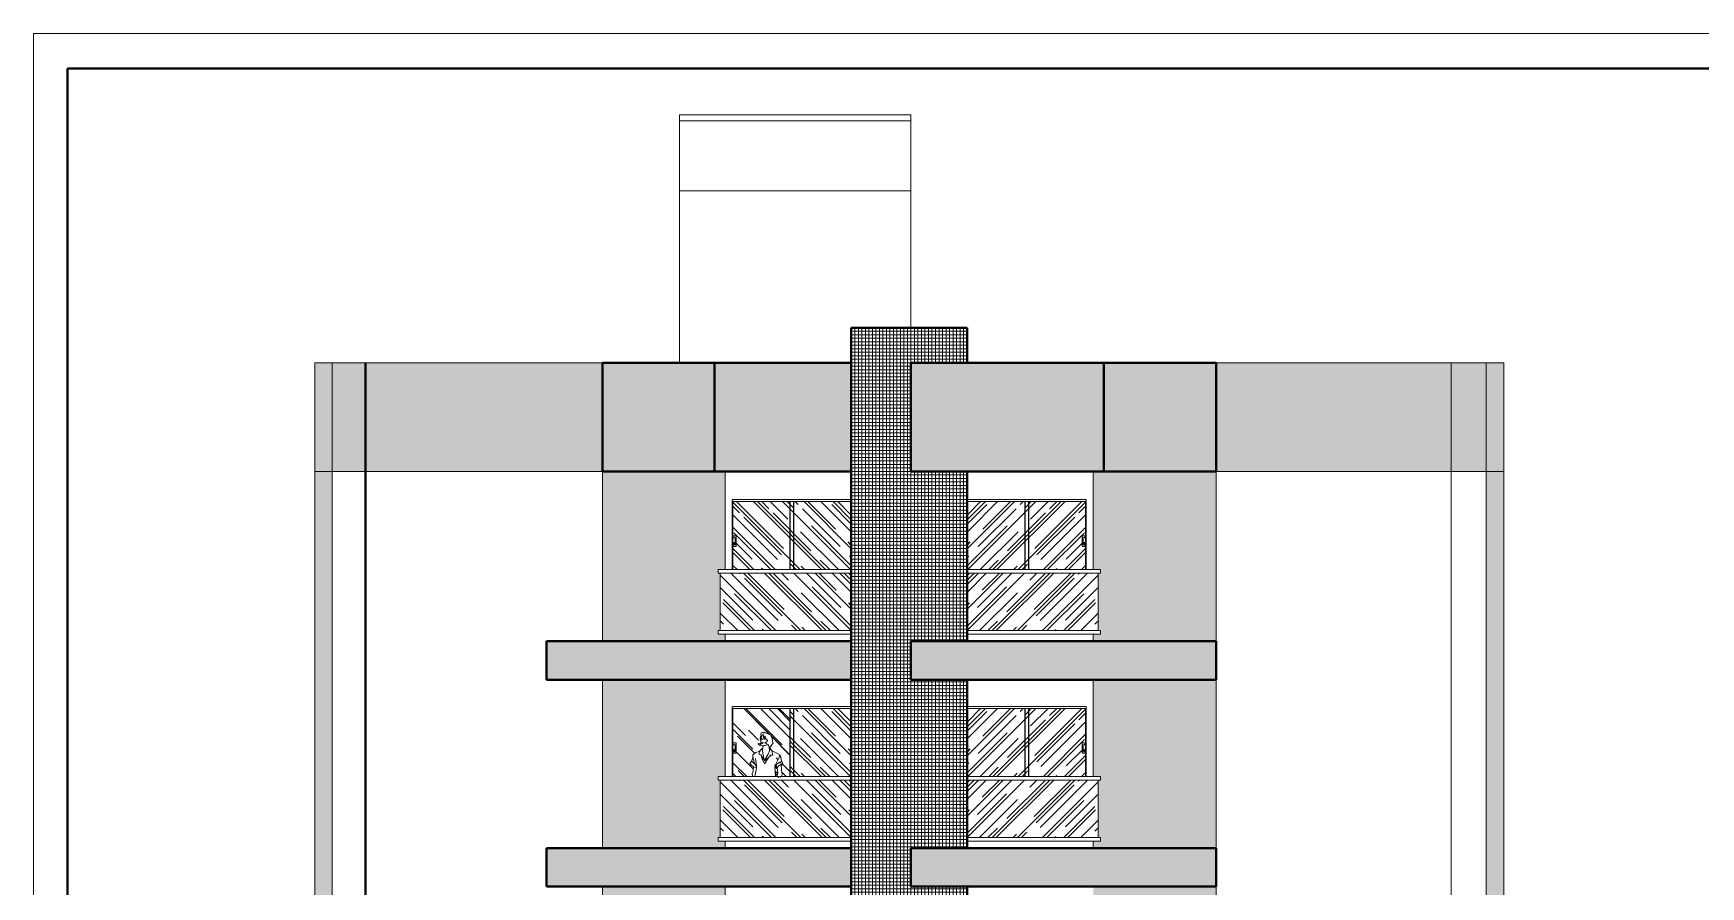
# Model space of a CAD drawing. Header units: millimetres. Extents: x 13204 to 24802, y 21209 to 40694.
# Drawn here: x 14623 to 16999, y 22537 to 23753 of the extents above; entities that cross this region are included whole.
import ezdxf

# ---------------------------------------------------------------- set-up
doc = ezdxf.new("R2010")
doc.units = ezdxf.units.MM
for name, color, linetype, lineweight in [('Esquadrias', 2, 'Continuous', 20), ('Hachura', 8, 'Continuous', 0), ('Louças', 150, 'Continuous', 15), ('Meia Parede', 11, 'Continuous', 40), ('Moveis', 6, 'Continuous', 13), ('Paredes', 1, 'Continuous', 40), ('PISO', 5, 'Continuous', 5), ('TEXTO', 4, 'Continuous', 5), ('Veiculos e pessoas', 245, 'Continuous', 0)]:
    doc.layers.add(name, color=color, linetype=linetype, lineweight=lineweight)
doc.layers.add('HACHURAS', color=8, linetype='Continuous')

msp = doc.modelspace()

# ---------------------------------------------------------------- hatches: boundary and pattern name
at = {"layer": 'Hachura'}
h = msp.add_hatch(dxfattribs=at)
h.set_pattern_fill('_USER', color=256, scale=5, style=0, double=1, pattern_type=0)
h.set_pattern_definition([(0, (15788.601, 22043.841), (0, 5), []), (90, (15788.601, 22043.841), (-5, 3e-16), [])])
h.paths.add_polyline_path([(15788.6, 22043.84), (15953.6, 22043.84), (15953.6, 22241.84), (15873.6, 22241.84), (15873.6, 22296.84), (15953.6, 22296.84), (15953.6, 22536.84), (15873.6, 22536.84), (15873.6, 22591.84), (15953.6, 22591.84), (15953.6, 22831.84), (15873.6, 22831.84), (15873.6, 22886.84), (15953.6, 22886.84), (15953.6, 23128.84), (15873.6, 23128.84), (15873.6, 23283.84), (15953.6, 23283.84), (15953.6, 23333.84), (15788.6, 23333.84)])
at = {"layer": 'HACHURAS'}
h = msp.add_hatch(dxfattribs=at)
h.set_pattern_fill('AR-RROOF', color=256, angle=45, style=0)
h.set_pattern_definition([(135, (15787.6, 22988.84), (-21.5526, 57.4736), [381, -50.8, 127, -25.4]), (135, (15772.694, 23021.71), (41.848, 5.927), [76.2, -8.382, 152.4, -19.05]), (135, (15793.887, 23013.088), (-81.3611, 105.4282), [203.2, -35.56, 101.6, -25.4])])
h.paths.add_polyline_path([(15706.17, 23085.84), (15787.6, 23085.84), (15787.6, 22988.84), (15706.17, 22988.84)])
h.paths.add_polyline_path([(15701.17, 23085.84), (15706.17, 23085.84), (15706.17, 22988.84), (15701.17, 22988.84)])
h.paths.add_polyline_path([(15619.6, 23085.84), (15701.17, 23085.84), (15701.17, 22988.84), (15619.6, 22988.84), (15619.6, 23021.97), (15624.6, 23021.97), (15624.6, 23036.97), (15619.6, 23036.97)])
h = msp.add_hatch(dxfattribs=at)
h.set_pattern_fill('AR-RROOF', color=256, angle=45, style=0)
h.set_pattern_definition([(45, (15954.6, 22988.84), (21.5526, 57.4736), [381, -50.8, 127, -25.4]), (45, (15969.508, 23021.71), (-41.848, 5.927), [76.2, -8.382, 152.4, -19.05]), (45, (15948.315, 23013.088), (81.3611, 105.4282), [203.2, -35.56, 101.6, -25.4])])
h.paths.add_polyline_path([(16036.04, 22988.84), (15954.6, 22988.84), (15954.6, 23085.84), (16036.04, 23085.84)])
h.paths.add_polyline_path([(16041.04, 22988.84), (16036.04, 22988.84), (16036.04, 23085.84), (16041.04, 23085.84)])
h.paths.add_polyline_path([(16041.04, 23085.84), (16122.6, 23085.84), (16122.6, 23036.97), (16117.6, 23036.97), (16117.6, 23021.97), (16122.6, 23021.97), (16122.6, 22988.84), (16041.04, 22988.84)])
h = msp.add_hatch(dxfattribs=at)
h.set_pattern_fill('AR-RROOF', color=256, angle=45, style=0)
h.set_pattern_definition([(135, (15788.6, 22901.84), (-21.5526, 57.4736), [381, -50.8, 127, -25.4]), (135, (15773.694, 22934.71), (41.848, 5.927), [76.2, -8.382, 152.4, -19.05]), (135, (15794.887, 22926.088), (-81.3611, 105.4282), [203.2, -35.56, 101.6, -25.4])])
h.paths.add_polyline_path([(15601.6, 22983.84), (15788.6, 22983.84), (15788.6, 22901.84), (15601.6, 22901.84)])
h = msp.add_hatch(dxfattribs=at)
h.set_pattern_fill('AR-RROOF', color=256, angle=45, style=0)
h.set_pattern_definition([(45, (15953.6, 22901.84), (21.5526, 57.4736), [381, -50.8, 127, -25.4]), (45, (15968.508, 22934.71), (-41.848, 5.927), [76.2, -8.382, 152.4, -19.05]), (45, (15947.315, 22926.088), (81.3611, 105.4282), [203.2, -35.56, 101.6, -25.4])])
h.paths.add_polyline_path([(16140.6, 22983.84), (15953.6, 22983.84), (15953.6, 22901.84), (16140.6, 22901.84)])
h = msp.add_hatch(dxfattribs=at)
h.set_pattern_fill('AR-RROOF', color=256, angle=45, style=0)
h.set_pattern_definition([(135, (42664.548, 4202.495), (-21.552615, 57.47364), [381, -50.8, 127, -25.4]), (135, (42649.64, 4235.363), (41.847994, 5.92697), [76.2, -8.382, 152.4, -19.05]), (135, (42670.834, 4226.742), (-81.3611205, 105.428207), [203.2, -35.56, 101.6, -25.4])])
h.paths.add_polyline_path([(15624.6, 22741.97), (15619.6, 22741.97), (15619.6, 22790.84), (15701.17, 22790.84), (15701.17, 22693.84), (15682.63, 22693.84), (15682.68, 22694.94), (15684.05, 22698.8), (15682.69, 22706.55), (15685.58, 22709.7), (15691.14, 22712.78), (15689.38, 22715.7), (15683.99, 22712.61), (15682.41, 22711.37), (15680.14, 22707.86), (15681.9, 22705.28), (15682.94, 22705.12), (15684.05, 22698.8), (15682.68, 22694.94), (15682.63, 22693.84), (15680.41, 22693.84), (15680.45, 22694.38), (15679.7, 22707.06), (15681.54, 22712.48), (15683.53, 22716.23), (15685.49, 22720.21), (15686.71, 22725.36), (15685.3, 22725.95), (15675.58, 22730.53), (15675.49, 22730.93), (15672.26, 22734.46), (15659.26, 22746.06), (15649.95, 22744.34), (15662.88, 22735.05), (15670.03, 22725.9), (15664.68, 22716.61), (15664.48, 22716.92), (15661.75, 22732.57), (15662.56, 22734.34), (15661.86, 22734.09), (15658.68, 22731.19), (15657.26, 22729.6), (15652.61, 22728.23), (15648.35, 22724.69), (15648, 22723.59), (15648.65, 22720.19), (15648.41, 22721.15), (15646.42, 22715.29), (15646.08, 22715.59), (15644.06, 22712.62), (15645.47, 22710.51), (15648.87, 22708.13), (15649.09, 22708.02), (15648.52, 22701.74), (15647.2, 22698), (15647.63, 22693.84), (15619.6, 22693.84), (15619.6, 22726.97), (15624.6, 22726.97)])
h.paths.add_polyline_path([(15658.69, 22738.29), (15659.84, 22738.74), (15659.7, 22739.86), (15659.74, 22740.41), (15659.38, 22742.34), (15658.45, 22740.43), (15656.32, 22741.43), (15655.85, 22740.68)], flags=17)
h.paths.add_polyline_path([(15659.33, 22746.14), (15659.79, 22746.69), (15659.5, 22747.03), (15659.38, 22748.32), (15660.65, 22751.57), (15661.98, 22753.18), (15663.84, 22753.39), (15663.14, 22749.33), (15665.74, 22751.3), (15665.83, 22748.93), (15666.8, 22748.2), (15666.8, 22747), (15668.07, 22746.69), (15668.93, 22745.28), (15668.24, 22743.87), (15665.4, 22741.54), (15668.29, 22740.75), (15668.12, 22739.95), (15669.92, 22739.41), (15669.44, 22738.18), (15670.64, 22738.97), (15671.3, 22735.25), (15672.15, 22736.06), (15672.98, 22735.5), (15677.17, 22742.08), (15676.16, 22743.72), (15675.74, 22748.21), (15673.75, 22752.8), (15671.88, 22754.22), (15670.79, 22754.05), (15665.16, 22756.66), (15664.07, 22755.77), (15663.42, 22756.9), (15661.41, 22756.84), (15660.18, 22755.89), (15659.73, 22753.59), (15660.12, 22752), (15658.94, 22750.9), (15658.59, 22747.39)], flags=16)
h.paths.add_polyline_path([(15660.14, 22747.03), (15660.4, 22746.94), (15660.31, 22747.54), (15659.89, 22747.54)], flags=16)
h.paths.add_polyline_path([(15663.91, 22747.11), (15664.42, 22747.03), (15664.6, 22747.71), (15663.82, 22747.8)], flags=16)
edge = h.paths.add_edge_path()
edge.add_spline(control_points=[(15689.36, 22693.84), (15690.08, 22694.72), (15689.52, 22701.21), (15688.37, 22710.14), (15689.19, 22719.13), (15684.99, 22731.85), (15675.72, 22710.55), (15683.45, 22704.81), (15684.99, 22699.34), (15682.77, 22696.03), (15682.28, 22691.77), (15687.94, 22692.1), (15689.36, 22693.84)], knot_values=[0, 0, 0, 0, 3.4205903, 17.5045481, 27.953795, 31.9009029, 50.5856053, 54.0911927, 60.7002923, 64.7945991, 65.8962057, 72.6285592, 72.6285592, 72.6285592, 72.6285592], degree=3, periodic=0)
h = msp.add_hatch(dxfattribs=at)
h.set_pattern_fill('AR-RROOF', color=256, angle=45, style=0)
h.set_pattern_definition([(135, (15787.6, 22693.84), (-21.5526, 57.4736), [381, -50.8, 127, -25.4]), (135, (15772.694, 22726.71), (41.848, 5.927), [76.2, -8.382, 152.4, -19.05]), (135, (15793.887, 22718.088), (-81.3611, 105.4282), [203.2, -35.56, 101.6, -25.4])])
h.paths.add_polyline_path([(15706.17, 22790.84), (15787.6, 22790.84), (15787.6, 22693.84), (15706.17, 22693.84)])
h.paths.add_polyline_path([(15701.17, 22790.84), (15706.17, 22790.84), (15706.17, 22693.84), (15701.17, 22693.84)])
h.paths.add_polyline_path([(15648.87, 22708.13), (15645.47, 22710.51), (15644.06, 22712.62), (15646.08, 22715.59), (15651.89, 22710.44), (15653.34, 22707.28), (15653.27, 22705.78)])
h = msp.add_hatch(dxfattribs=at)
h.set_pattern_fill('AR-RROOF', color=256, angle=45, style=0)
h.set_pattern_definition([(45, (15954.6, 22693.84), (21.5526, 57.4736), [381, -50.8, 127, -25.4]), (45, (15969.508, 22726.71), (-41.848, 5.927), [76.2, -8.382, 152.4, -19.05]), (45, (15948.315, 22718.088), (81.3611, 105.4282), [203.2, -35.56, 101.6, -25.4])])
h.paths.add_polyline_path([(16036.04, 22693.84), (15954.6, 22693.84), (15954.6, 22790.84), (16036.04, 22790.84)])
h.paths.add_polyline_path([(16041.04, 22693.84), (16036.04, 22693.84), (16036.04, 22790.84), (16041.04, 22790.84)])
h.paths.add_polyline_path([(16041.04, 22790.84), (16122.6, 22790.84), (16122.6, 22741.97), (16117.6, 22741.97), (16117.6, 22726.97), (16122.6, 22726.97), (16122.6, 22693.84), (16041.04, 22693.84)])
h = msp.add_hatch(dxfattribs=at)
h.set_pattern_fill('AR-RROOF', color=256, angle=45, style=0)
h.set_pattern_definition([(135, (15788.6, 22606.84), (-21.5526, 57.4736), [381, -50.8, 127, -25.4]), (135, (15773.694, 22639.71), (41.848, 5.927), [76.2, -8.382, 152.4, -19.05]), (135, (15794.887, 22631.088), (-81.3611, 105.4282), [203.2, -35.56, 101.6, -25.4])])
h.paths.add_polyline_path([(15601.6, 22688.84), (15788.6, 22688.84), (15788.6, 22606.84), (15601.6, 22606.84)])
h = msp.add_hatch(dxfattribs=at)
h.set_pattern_fill('AR-RROOF', color=256, angle=45, style=0)
h.set_pattern_definition([(45, (15953.6, 22606.84), (21.5526, 57.4736), [381, -50.8, 127, -25.4]), (45, (15968.508, 22639.71), (-41.848, 5.927), [76.2, -8.382, 152.4, -19.05]), (45, (15947.315, 22631.088), (81.3611, 105.4282), [203.2, -35.56, 101.6, -25.4])])
h.paths.add_polyline_path([(16140.6, 22688.84), (15953.6, 22688.84), (15953.6, 22606.84), (16140.6, 22606.84)])
at = {"layer": 'PISO'}
h = msp.add_hatch(dxfattribs=at)
h.set_pattern_fill('AR-SAND', color=256, scale=0.25, style=0)
h.set_pattern_definition([(142.5, (16718.601, 23128.841), (0.40001, 12.23533), [0, -9.652, 0, -10.795, 0, -10.31875]), (172.5, (16718.6, 23128.841), (-11.23808, 17.92063), [0, -5.207, 0, -8.6995, 0, -3.33375]), (212.5, (16726.411, 23128.841), (-19.77481, 0.03593), [0, -3.175, 0, -11.43, 0, -14.9225]), (222.5, (16726.411, 23128.84), (-19.08891, 5.57323), [0, -1.5875, 0, -7.493, 0, -8.5725])])
h.paths.add_polyline_path([(16693.6, 23283.84), (16718.6, 23283.84), (16718.6, 23128.84), (16693.6, 23128.84)])
h.paths.add_polyline_path([(16643.6, 23283.84), (16693.6, 23283.84), (16693.6, 23128.84), (16643.6, 23128.84)])
h.paths.add_polyline_path([(16308.6, 23283.84), (16643.6, 23283.84), (16643.6, 23128.84), (16308.6, 23128.84)])
h.paths.add_polyline_path([(16148.6, 23283.84), (16308.6, 23283.84), (16308.6, 23128.84), (16148.6, 23128.84)])
h.paths.add_polyline_path([(15873.6, 23283.84), (16148.6, 23283.84), (16148.6, 23128.84), (15873.6, 23128.84)])
h.paths.add_polyline_path([(15593.6, 23283.84), (15788.6, 23283.84), (15788.6, 23128.84), (15593.6, 23128.84)])
h.paths.add_polyline_path([(15433.82, 23283.84), (15593.6, 23283.84), (15593.6, 23128.84), (15433.82, 23128.84)])
h.paths.add_polyline_path([(15096.1, 23283.84), (15433.82, 23283.84), (15433.82, 23128.84), (15096.1, 23128.84)])
h.paths.add_polyline_path([(15048.6, 23283.84), (15096.1, 23283.84), (15096.1, 23128.84), (15048.6, 23128.84)])
h.paths.add_polyline_path([(15023.6, 23283.84), (15048.6, 23283.84), (15048.6, 23128.84), (15023.6, 23128.84)])
h = msp.add_hatch(dxfattribs=at)
h.set_pattern_fill('DOTS', color=256, scale=3, style=0)
h.set_pattern_definition([(0, (15023.601, 21948.841), (2.38125, 4.7625), [0, -4.7625])])
h.paths.add_polyline_path([(15023.6, 21948.84), (15048.6, 21948.84), (15048.6, 23128.84), (15023.6, 23128.84)])
h = msp.add_hatch(dxfattribs=at)
h.set_pattern_fill('DOTS', color=256, scale=3, style=0)
h.set_pattern_definition([(180, (21234.072, 23128.841), (-2.38125, 4.7625), [0, -4.7625])])
h.paths.add_polyline_path([(15433.82, 23128.84), (15593.6, 23128.84), (15608.6, 23128.84), (15608.6, 22988.84), (15598.6, 22988.84), (15598.6, 22983.84), (15601.6, 22983.84), (15601.6, 22901.84), (15598.6, 22901.84), (15598.6, 22896.84), (15608.6, 22896.84), (15608.6, 22886.84), (15433.82, 22886.84)])
h.paths.add_polyline_path([(15433.82, 22831.84), (15608.6, 22831.84), (15608.6, 22693.84), (15598.6, 22693.84), (15598.6, 22688.84), (15601.6, 22688.84), (15601.6, 22606.84), (15598.6, 22606.84), (15598.6, 22601.84), (15608.6, 22601.84), (15608.6, 22591.84), (15433.82, 22591.84)])
h.paths.add_polyline_path([(15433.82, 22536.84), (15608.6, 22536.84), (15608.6, 22398.84), (15598.6, 22398.84), (15598.6, 22393.84), (15601.6, 22393.84), (15601.6, 22311.84), (15598.6, 22311.84), (15598.6, 22306.84), (15608.6, 22306.84), (15608.6, 22296.84), (15433.82, 22296.84)])
h.paths.add_polyline_path([(16133.6, 22536.84), (16308.6, 22536.84), (16308.6, 22296.84), (16133.6, 22296.84), (16133.6, 22306.84), (16143.6, 22306.84), (16143.6, 22311.84), (16140.6, 22311.84), (16140.6, 22393.84), (16143.6, 22393.84), (16143.6, 22398.84), (16133.6, 22398.84)])
h.paths.add_polyline_path([(16133.6, 22831.84), (16308.6, 22831.84), (16308.6, 22591.84), (16133.6, 22591.84), (16133.6, 22601.84), (16143.6, 22601.84), (16143.6, 22606.84), (16140.6, 22606.84), (16140.6, 22688.84), (16143.6, 22688.84), (16143.6, 22693.84), (16133.6, 22693.84)])
h.paths.add_polyline_path([(16133.6, 23128.84), (16148.6, 23128.84), (16308.6, 23128.84), (16308.6, 22886.84), (16133.6, 22886.84), (16133.6, 22896.84), (16143.6, 22896.84), (16143.6, 22901.84), (16140.6, 22901.84), (16140.6, 22983.84), (16143.6, 22983.84), (16143.6, 22988.84), (16133.6, 22988.84)])
h.paths.add_polyline_path([(16140.6, 22043.84), (16308.6, 22043.84), (16308.6, 22241.84), (16133.6, 22241.84), (16133.6, 22103.84), (16143.6, 22103.84), (16143.6, 22098.84), (16140.6, 22098.84)])
h.paths.add_polyline_path([(15433.82, 22043.84), (15601.6, 22043.84), (15601.6, 22098.84), (15598.6, 22098.84), (15598.6, 22103.84), (15608.6, 22103.84), (15608.6, 22241.84), (15433.82, 22241.84)])
h = msp.add_hatch(dxfattribs=at)
h.set_pattern_fill('DOTS', color=256, scale=3, style=0)
h.set_pattern_definition([(0, (16693.601, 22043.841), (2.38125, 4.7625), [0, -4.7625])])
edge = h.paths.add_edge_path()
edge.add_arc((16742.75, 22049.69), 86.7, 106.17655, 124.53849)
edge.add_line((16693.6, 22121.11), (16693.6, 23128.84))
edge.add_line((16693.6, 23128.84), (16718.6, 23128.84))
edge.add_line((16718.6, 23128.84), (16718.6, 22132.96))
edge = h.paths.add_edge_path()
edge.add_arc((16761.14, 22048.05), 70.24, 142.85132, 164.07287)
edge.add_line((16693.6, 22067.33), (16693.6, 22085.69))
edge.add_arc((16750.44, 21964.63), 133.73, 109.7921, 115.15213, ccw=False)
edge = h.paths.add_edge_path()
edge.add_arc((16771, 22010.31), 82.29, 129.54466, 155.95456)
edge.add_line((16695.84, 22043.84), (16718.6, 22043.84))
edge.add_line((16718.6, 22043.84), (16718.6, 22073.77))
h = msp.add_hatch(dxfattribs=at)
h.set_pattern_fill('AR-SAND', color=256, scale=0.25, style=0)
h.set_pattern_definition([(142.5, (16308.601, 21946.841), (0.40001, 12.23533), [0, -9.652, 0, -10.795, 0, -10.31875]), (172.5, (16308.6, 21946.841), (-11.23808, 17.92063), [0, -5.207, 0, -8.6995, 0, -3.33375]), (212.5, (16316.411, 21946.841), (-19.77481, 0.03593), [0, -3.175, 0, -11.43, 0, -14.9225]), (222.5, (16316.411, 21946.84), (-19.08891, 5.57323), [0, -1.5875, 0, -7.493, 0, -8.5725])])
h.paths.add_polyline_path([(15353.82, 22886.84), (15353.82, 22831.84), (15788.6, 22831.84), (15788.6, 22886.84)])
h.paths.add_polyline_path([(15788.6, 22536.84), (15788.6, 22591.84), (15353.82, 22591.84), (15353.82, 22536.84)])
h.paths.add_polyline_path([(15788.6, 22241.84), (15788.6, 22296.84), (15353.82, 22296.84), (15353.82, 22241.84)])
h.paths.add_polyline_path([(15873.6, 22241.84), (16308.6, 22241.84), (16308.6, 22296.84), (15873.6, 22296.84)])
h.paths.add_polyline_path([(16308.6, 22536.84), (16308.6, 22591.84), (15873.6, 22591.84), (15873.6, 22536.84)])
h.paths.add_polyline_path([(16308.6, 22831.84), (16308.6, 22886.84), (15873.6, 22886.84), (15873.6, 22831.84)])

# ---------------------------------------------------------------- linework, layer by layer
at = {"layer": 'Esquadrias'}
for p, q in [((15433.82, 23283.84), (15096.1, 23283.84)), ((16643.6, 23283.84), (16308.6, 23283.84)), ((16643.6, 22043.84), (16643.6, 23283.84)), ((15608.6, 22988.84), (15608.6, 23128.84)), ((16133.6, 22988.84), (16133.6, 23128.84)), ((15608.6, 22886.84), (15608.6, 22896.84)), ((15608.6, 22896.84), (15608.6, 22886.84)), ((16133.6, 22886.84), (16133.6, 22896.84)), ((16133.6, 22896.84), (16133.6, 22886.84)), ((15608.6, 22693.84), (15608.6, 22831.84)), ((16133.6, 22693.84), (16133.6, 22831.84)), ((15608.6, 22591.84), (15608.6, 22601.84)), ((15608.6, 22601.84), (15608.6, 22591.84)), ((16133.6, 22591.84), (16133.6, 22601.84)), ((16133.6, 22601.84), (16133.6, 22591.84)), ((15608.6, 22398.84), (15608.6, 22536.84))]:
    msp.add_line(p, q, dxfattribs=at)
at = {"layer": 'HACHURAS'}
for p, q in [((15701.17, 23085.84), (15701.17, 22988.84)), ((15706.17, 23085.84), (15706.17, 22988.84)), ((16036.04, 23085.84), (16036.04, 22988.84)), ((16041.04, 23085.84), (16041.04, 22988.84)), ((15701.17, 22790.84), (15701.17, 22693.84)), ((15706.17, 22790.84), (15706.17, 22693.84)), ((16036.04, 22790.84), (16036.04, 22693.84)), ((16041.04, 22790.84), (16041.04, 22693.84))]:
    msp.add_line(p, q, dxfattribs=at)
at = {"layer": 'Louças'}
for p, q in [((15543.6, 23283.84), (15543.6, 23528.84)), ((15543.6, 23528.84), (15873.6, 23528.84)), ((15873.6, 23333.84), (15873.6, 23528.84)), ((15048.6, 21948.84), (15048.6, 23283.84)), ((15048.6, 23283.84), (15096.1, 23283.84)), ((16643.6, 23283.84), (16693.6, 23283.84)), ((16693.6, 22121.11), (16693.6, 23283.84))]:
    msp.add_line(p, q, dxfattribs=at)
at = {"layer": 'Meia Parede'}
for p, q in [((15788.6, 22043.84), (15788.6, 23333.84)), ((15788.6, 23333.84), (15953.6, 23333.84)), ((15953.6, 23283.84), (15953.6, 23333.84)), ((15433.82, 23128.84), (15433.82, 23283.84)), ((15593.6, 23283.84), (15433.82, 23283.84)), ((15788.6, 23283.84), (15593.6, 23283.84)), ((15593.6, 23128.84), (15593.6, 23283.84)), ((16148.6, 23283.84), (16308.6, 23283.84)), ((16308.6, 23128.84), (16308.6, 23283.84)), ((15593.6, 23128.84), (15433.82, 23128.84)), ((15593.6, 23128.84), (15788.6, 23128.84)), ((15953.6, 22886.84), (15953.6, 23128.84)), ((16148.6, 23128.84), (16308.6, 23128.84)), ((15353.82, 22886.84), (15353.82, 22831.84)), ((15788.6, 22886.84), (15353.82, 22886.84)), ((16308.6, 22886.84), (15873.6, 22886.84)), ((15873.6, 22886.84), (15873.6, 22831.84)), ((16308.6, 22831.84), (16308.6, 22886.84)), ((15788.6, 22831.84), (15353.82, 22831.84)), ((16308.6, 22831.84), (15873.6, 22831.84)), ((15953.6, 22591.84), (15953.6, 22831.84)), ((15353.82, 22591.84), (15353.82, 22536.84)), ((15788.6, 22591.84), (15353.82, 22591.84)), ((16308.6, 22591.84), (15873.6, 22591.84)), ((15873.6, 22591.84), (15873.6, 22536.84)), ((16308.6, 22536.84), (16308.6, 22591.84)), ((15788.6, 22536.84), (15353.82, 22536.84)), ((16308.6, 22536.84), (15873.6, 22536.84)), ((15953.6, 22296.84), (15953.6, 22536.84))]:
    msp.add_line(p, q, dxfattribs=at)
at = {"layer": 'Moveis'}
for p, q in [((15873.6, 23637.22), (15543.6, 23637.22)), ((15543.6, 23628.84), (15543.6, 23637.22)), ((15543.6, 23633.03), (15543.6, 23528.84)), ((15873.6, 23628.84), (15543.6, 23628.84)), ((15873.6, 23628.84), (15873.6, 23637.22)), ((15873.6, 23628.84), (15873.6, 23528.84)), ((15023.6, 21948.84), (15023.6, 23283.84)), ((15048.6, 23283.84), (15023.6, 23283.84)), ((16693.6, 23283.84), (16718.6, 23283.84)), ((16718.6, 22132.96), (16718.6, 23283.84)), ((15598.6, 22988.84), (15788.6, 22988.84)), ((15598.6, 22988.84), (15598.6, 22983.84)), ((15788.6, 22988.84), (15788.6, 22992.17)), ((15953.6, 22988.84), (15953.6, 22992.17)), ((16143.6, 22988.84), (15953.6, 22988.84)), ((16143.6, 22988.84), (16143.6, 22983.84)), ((15598.6, 22983.84), (15788.6, 22983.84)), ((15601.6, 22983.84), (15601.6, 22901.84)), ((16143.6, 22983.84), (15953.6, 22983.84)), ((16140.6, 22983.84), (16140.6, 22901.84)), ((15788.6, 22901.84), (15598.6, 22901.84)), ((15598.6, 22901.84), (15598.6, 22896.84)), ((15788.6, 22896.84), (15598.6, 22896.84)), ((15953.6, 22901.84), (16143.6, 22901.84)), ((15953.6, 22896.84), (16143.6, 22896.84)), ((16143.6, 22901.84), (16143.6, 22896.84)), ((15598.6, 22693.84), (15788.6, 22693.84)), ((15598.6, 22693.84), (15598.6, 22688.84)), ((15598.6, 22688.84), (15788.6, 22688.84)), ((15601.6, 22688.84), (15601.6, 22606.84)), ((15788.6, 22693.84), (15788.6, 22697.17)), ((15953.6, 22693.84), (15953.6, 22697.17)), ((16143.6, 22693.84), (15953.6, 22693.84)), ((16143.6, 22688.84), (15953.6, 22688.84)), ((16140.6, 22688.84), (16140.6, 22606.84)), ((16143.6, 22693.84), (16143.6, 22688.84)), ((15788.6, 22606.84), (15598.6, 22606.84)), ((15598.6, 22606.84), (15598.6, 22601.84)), ((15953.6, 22606.84), (16143.6, 22606.84)), ((16143.6, 22606.84), (16143.6, 22601.84)), ((15788.6, 22601.84), (15598.6, 22601.84)), ((15953.6, 22601.84), (16143.6, 22601.84))]:
    msp.add_line(p, q, dxfattribs=at)
at = {"layer": 'Paredes'}
for p, q in [((21256.85, 23703.38), (14671.18, 23703.38)), ((14671.18, 21261.6), (14671.18, 23703.38)), ((15096.1, 21393.84), (15096.1, 23283.84)), ((16148.6, 23283.84), (15873.6, 23283.84)), ((15873.6, 23283.84), (15873.6, 23128.84)), ((16148.6, 23128.84), (16148.6, 23283.84)), ((15873.6, 23128.84), (16148.6, 23128.84))]:
    msp.add_line(p, q, dxfattribs=at)
at = {"layer": 'PISO'}
for p, q in [((15433.82, 23128.84), (15023.6, 23128.84)), ((15433.82, 22886.84), (15433.82, 23128.84)), ((16308.6, 23128.84), (16718.6, 23128.84)), ((16308.6, 22043.84), (16308.6, 23128.84)), ((15618.6, 23088.84), (15788.6, 23088.84)), ((15618.6, 22988.84), (15618.6, 23088.84)), ((15619.6, 23085.84), (15787.6, 23085.84)), ((15619.6, 22988.84), (15619.6, 23085.84)), ((15787.6, 22988.84), (15787.6, 23085.84)), ((16123.6, 23088.84), (15953.6, 23088.84)), ((15954.6, 22988.84), (15954.6, 23085.84)), ((16122.6, 23085.84), (15954.6, 23085.84)), ((16122.6, 22988.84), (16122.6, 23085.84)), ((16123.6, 22988.84), (16123.6, 23088.84)), ((15620.8, 23026.89), (15620.8, 23026.04)), ((15621.3, 23027.39), (15621.66, 23027.39)), ((15621.66, 23025.54), (15621.3, 23025.54)), ((15622.16, 23026.89), (15622.16, 23026.04)), ((16120.04, 23026.89), (16120.04, 23026.04)), ((16120.9, 23027.39), (16120.54, 23027.39)), ((16120.54, 23025.54), (16120.9, 23025.54)), ((16121.4, 23026.89), (16121.4, 23026.04)), ((15787.6, 22989.84), (15787.6, 22992.17)), ((15954.6, 22989.84), (15954.6, 22992.17)), ((15433.82, 22591.84), (15433.82, 22831.84)), ((15787.6, 22830.84), (15609.6, 22830.84)), ((15954.6, 22830.84), (16132.6, 22830.84)), ((15618.6, 22793.84), (15788.6, 22793.84)), ((15618.6, 22693.84), (15618.6, 22793.84)), ((15619.6, 22790.84), (15787.6, 22790.84)), ((15619.6, 22693.84), (15619.6, 22790.84)), ((15787.6, 22693.84), (15787.6, 22790.84)), ((16123.6, 22793.84), (15953.6, 22793.84)), ((15954.6, 22693.84), (15954.6, 22790.84)), ((16122.6, 22790.84), (15954.6, 22790.84)), ((16122.6, 22693.84), (16122.6, 22790.84)), ((16123.6, 22693.84), (16123.6, 22793.84)), ((15620.8, 22731.89), (15620.8, 22731.04)), ((15621.3, 22732.39), (15621.66, 22732.39)), ((15621.66, 22730.54), (15621.3, 22730.54)), ((15622.16, 22731.89), (15622.16, 22731.04)), ((16120.04, 22731.89), (16120.04, 22731.04)), ((16120.9, 22732.39), (16120.54, 22732.39)), ((16120.54, 22730.54), (16120.9, 22730.54)), ((16121.4, 22731.89), (16121.4, 22731.04)), ((15787.6, 22694.84), (15787.6, 22697.17)), ((15954.6, 22694.84), (15954.6, 22697.17)), ((15433.82, 22296.84), (15433.82, 22536.84))]:
    msp.add_line(p, q, dxfattribs=at)
for points in [[(15619.6, 23036.97), (15624.6, 23036.97), (15624.6, 23021.97), (15619.6, 23021.97)], [(15623.08, 23034.15), (15624.08, 23034.15), (15624.08, 23024.15), (15623.08, 23024.15)], [(16122.6, 23036.97), (16117.6, 23036.97), (16117.6, 23021.97), (16122.6, 23021.97)], [(16119.12, 23034.15), (16118.12, 23034.15), (16118.12, 23024.15), (16119.12, 23024.15)], [(15621.44, 23026.91), (15621.52, 23026.91), (15621.52, 23026.46), (15621.44, 23026.46)], [(16120.76, 23026.91), (16120.68, 23026.91), (16120.68, 23026.46), (16120.76, 23026.46)], [(15619.6, 22741.97), (15624.6, 22741.97), (15624.6, 22726.97), (15619.6, 22726.97)], [(15621.44, 22731.91), (15621.52, 22731.91), (15621.52, 22731.46), (15621.44, 22731.46)], [(15623.08, 22739.15), (15624.08, 22739.15), (15624.08, 22729.15), (15623.08, 22729.15)], [(16122.6, 22741.97), (16117.6, 22741.97), (16117.6, 22726.97), (16122.6, 22726.97)], [(16119.12, 22739.15), (16118.12, 22739.15), (16118.12, 22729.15), (16119.12, 22729.15)], [(16120.76, 22731.91), (16120.68, 22731.91), (16120.68, 22731.46), (16120.76, 22731.46)]]:
    msp.add_lwpolyline(points, close=True, dxfattribs=at)
for centre, radius in [((15621.02, 23034.61), 0.5), ((15621.02, 23034.61), 0.2), ((16121.18, 23034.61), 0.5), ((16121.18, 23034.61), 0.2), ((15621.02, 23024.32), 0.5), ((15621.02, 23024.32), 0.2), ((15621.48, 23026.71), 0.404), ((16120.72, 23026.71), 0.404), ((16121.18, 23024.32), 0.5), ((16121.18, 23024.32), 0.2), ((15621.02, 22739.61), 0.5), ((15621.02, 22729.32), 0.5), ((15621.02, 22739.61), 0.2), ((15621.02, 22729.32), 0.2), ((15621.48, 22731.71), 0.404), ((16120.72, 22731.71), 0.404), ((16121.18, 22739.61), 0.5), ((16121.18, 22729.32), 0.5), ((16121.18, 22739.61), 0.2), ((16121.18, 22729.32), 0.2)]:
    msp.add_circle(centre, radius, dxfattribs=at)
for centre, start, end in [((15621.3, 23026.89), 90, 180), ((15621.3, 23026.04), 180, 270), ((15621.66, 23026.89), 0, 90), ((15621.66, 23026.04), 270, 0), ((16120.54, 23026.89), 90, 180), ((16120.54, 23026.04), 180, 270), ((16120.9, 23026.89), 360, 90), ((16120.9, 23026.04), 270, 0), ((15621.3, 22731.89), 90, 180), ((15621.3, 22731.04), 180, 270), ((15621.66, 22731.89), 0, 90), ((15621.66, 22731.04), 270, 0), ((16120.54, 22731.89), 90, 180), ((16120.54, 22731.04), 180, 270), ((16120.9, 22731.89), 360, 90), ((16120.9, 22731.04), 270, 0)]:
    msp.add_arc(centre, 0.5, start, end, dxfattribs=at)
at = {"layer": 'TEXTO'}
for p in [(21305.52, 23753.48), (14622.5, 21211.62)]:
    msp.add_line(p, (14622.5, 23753.48), dxfattribs=at)
at = {"layer": 'Veiculos e pessoas', "color": 8}
for points in [[(15659.79, 22746.69), (15659.33, 22746.14), (15658.59, 22747.39), (15658.94, 22750.9), (15660.12, 22752), (15659.73, 22753.59), (15660.18, 22755.89), (15661.41, 22756.84), (15663.42, 22756.9), (15664.07, 22755.77), (15665.16, 22756.66), (15670.79, 22754.05), (15671.88, 22754.22), (15673.75, 22752.8), (15675.74, 22748.21), (15676.16, 22743.72), (15677.17, 22742.08), (15672.98, 22735.5), (15672.15, 22736.06), (15671.3, 22735.25), (15670.64, 22738.97), (15669.44, 22738.18), (15669.92, 22739.41), (15668.12, 22739.95), (15668.29, 22740.75), (15665.4, 22741.54), (15668.24, 22743.87), (15668.93, 22745.28), (15668.07, 22746.69), (15666.8, 22747), (15666.8, 22748.2), (15665.83, 22748.93), (15665.74, 22751.3), (15663.14, 22749.33), (15663.84, 22753.39), (15661.98, 22753.18), (15660.65, 22751.57), (15659.38, 22748.32), (15659.5, 22747.03)], [(15660.31, 22747.54), (15660.4, 22746.94), (15660.14, 22747.03), (15659.89, 22747.54)], [(15663.82, 22747.8), (15663.91, 22747.11), (15664.42, 22747.03), (15664.6, 22747.71)], [(15658.45, 22740.43), (15656.32, 22741.43), (15655.85, 22740.68), (15658.69, 22738.29), (15659.84, 22738.74), (15659.38, 22742.34)]]:
    msp.add_lwpolyline(points, close=True, dxfattribs=at)
for points in [[(15659.33, 22746.14), (15658.59, 22747.39)], [(15658.94, 22750.9), (15660.12, 22752), (15659.73, 22753.59)], [(15666.14, 22747.11), (15664.51, 22747.71), (15663.82, 22747.71)], [(15662.61, 22734.36), (15661.86, 22734.09), (15658.68, 22731.19), (15657.26, 22729.6), (15652.61, 22728.23), (15648.35, 22724.69), (15648, 22723.59), (15648.65, 22720.19)], [(15659.1, 22731.58), (15656.54, 22725.56), (15659.4, 22725), (15664.93, 22716.21), (15673.1, 22723.05), (15672.5, 22724.4), (15676.92, 22724.21), (15675.49, 22730.93), (15672.26, 22734.46), (15671.37, 22734.59)], [(15671.03, 22721.32), (15664.79, 22711.94), (15661.76, 22717.7), (15659.4, 22724.78)], [(15660.56, 22741.7), (15660.19, 22741.94), (15660.54, 22742.95), (15661.23, 22742.76), (15661.7, 22743), (15663.42, 22741.68)], [(15662.45, 22741.1), (15661.09, 22740.92)], [(15661.69, 22732.43), (15662.56, 22734.33), (15662.99, 22737.69)], [(15662.32, 22733.63), (15661.69, 22732.93), (15664.48, 22716.92)], [(15664.57, 22716.42), (15670.03, 22725.9), (15672.49, 22731.53), (15672.45, 22734.25)], [(15672.18, 22730.82), (15671.35, 22735.21)], [(15680.41, 22693.84), (15680.45, 22694.38), (15679.7, 22707.06), (15681.54, 22712.48), (15683.53, 22716.23), (15685.49, 22720.21), (15686.71, 22725.36), (15685.3, 22725.95), (15675.58, 22730.53)], [(15686.64, 22723.91), (15688.2, 22721.7), (15688.91, 22715.45)], [(15653.31, 22705.76), (15648.87, 22708.13), (15645.47, 22710.51), (15644.06, 22712.62), (15646.08, 22715.59), (15651.89, 22710.44)], [(15653.34, 22707.28), (15650.12, 22714.28), (15648.41, 22721.15), (15646.42, 22715.29)], [(15649.09, 22708.06), (15648.52, 22701.74), (15647.2, 22698), (15647.63, 22693.84)], [(15651.19, 22693.84), (15653.27, 22705.78), (15653.46, 22709.69), (15651.96, 22719.7)], [(15682.94, 22705.12), (15681.9, 22705.28), (15680.14, 22707.86), (15682.41, 22711.37), (15683.99, 22712.61), (15689.38, 22715.7), (15691.14, 22712.78), (15685.58, 22709.7), (15682.31, 22706.14), (15682.83, 22705.72)], [(15682.63, 22693.84), (15682.68, 22694.94), (15684.05, 22698.8), (15682.69, 22706.55)], [(15688.79, 22711.27), (15689.08, 22703.01), (15689.86, 22697.23), (15689.59, 22694.27), (15689.36, 22693.84)], [(15691.07, 22712.76), (15688.93, 22710.26)], [(15673, 22592.41), (15672.97, 22591.84)]]:
    msp.add_lwpolyline(points, dxfattribs=at)
for points in [[(15659.46, 22748.23, -0.4471104), (15661.08, 22748.23)], [(15661.77, 22747.37, -0.1380373), (15660.23, 22745.74)], [(15663.57, 22748.66, -0.1866014), (15665.71, 22748.91)], [(15667.85, 22739.15, -0.1075517), (15663.2, 22737.71), (15661.71, 22737.74), (15659.92, 22738.22), (15659.65, 22739.23), (15659.74, 22740.41), (15659.38, 22742.34), (15658.78, 22744.45), (15659.26, 22746.06)]]:
    msp.add_lwpolyline(points, format="xyb", dxfattribs=at)

doc.saveas('drawing.dxf')
